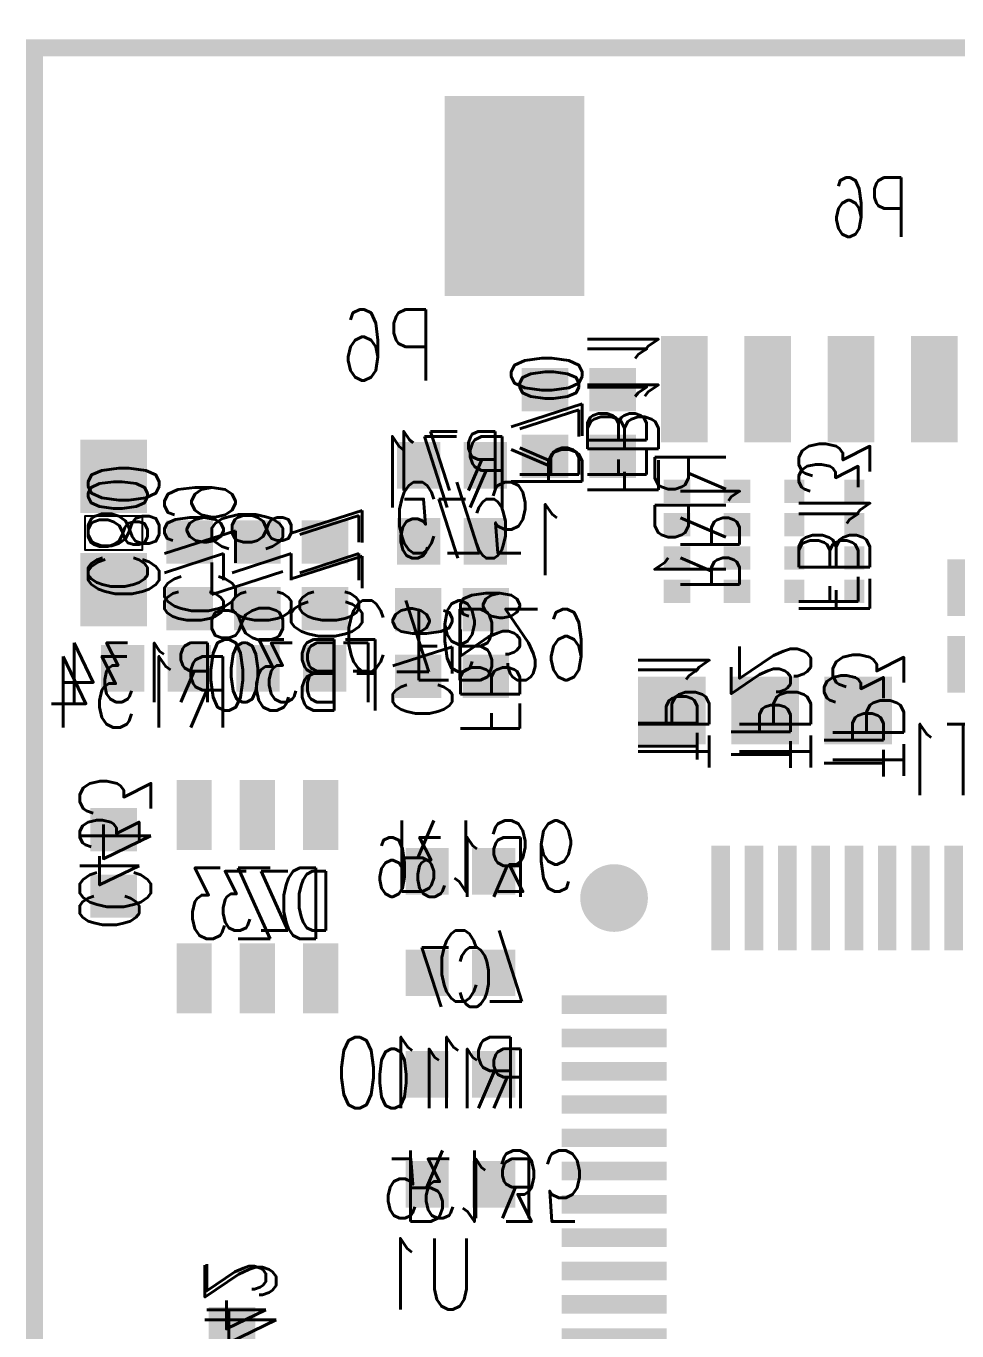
# Model space of a CAD drawing. Extents: x -31.8 to 29.1, y -21.3 to 21.3.
# Drawn here: x -29.13 to -15.15, y 1.74 to 21.32 of the extents above; entities that cross this region are included whole.
import ezdxf

# ---------------------------------------------------------------- set-up
doc = ezdxf.new("R2010")
doc.units = 0
doc.header["$MEASUREMENT"] = 0
doc.linetypes.add('KEEPOUT_00010000$0', pattern=[2, 1, 1])
doc.layers.get('0').update_dxf_attribs({"linetype": 'CONTINUOUS'})
for name, color, linetype in [('BOARD_OUTLINE_00', 5, 'CONTINUOUS'), ('DRIL_NPLTE_THRU_01', 3, 'CONTINUOUS'), ('DRIL_NPLTE_THRU_02', 112, 'CONTINUOUS'), ('DRIL_NPLTE_THRU_03', 2, 'CONTINUOUS'), ('DRIL_NPLTE_THRU_04', 4, 'CONTINUOUS'), ('DRIL_NPLTE_THRU_05', 171, 'CONTINUOUS'), ('DRIL_NPLTE_THRU_06', 1, 'CONTINUOUS'), ('KEEPOUT_01', 136, 'CONTINUOUS'), ('PADS_BOT', 1, 'CONTINUOUS'), ('PADS_INNER', 3, 'CONTINUOUS'), ('PADS_TOP', 3, 'CONTINUOUS'), ('PART_NAME_06', 183, 'CONTINUOUS'), ('PART_NAME_12', 150, 'CONTINUOUS'), ('TEXT_25', 67, 'CONTINUOUS')]:
    doc.layers.add(name, color=color, linetype=linetype)
doc.styles.add('W0$1524', font='simplex', dxfattribs={"width": 0.75})
doc.styles.add('W0$2032', font='simplex', dxfattribs={"width": 0.75})

# ---------------------------------------------------------------- blocks, each defined once
blk = doc.blocks.new('SMOOTH_0$254')
at = {"const_width": 0.127}
blk.add_lwpolyline([(-0.0635, 0, 1), (0.0635, 0, 1)], format="xyb", close=True, dxfattribs=at)
blk = doc.blocks.new('BOARD_1')
at = {"layer": 'BOARD_OUTLINE_00', "const_width": 0.254}
blk.add_lwpolyline([(0, 0), (58, 0), (58, 42), (0, 42)], close=True, dxfattribs=at)
at = {"layer": 'BOARD_OUTLINE_00'}
blk.add_blockref('SMOOTH_0$254', (0, 42), dxfattribs=at)
blk = doc.blocks.new('DRIL_HOLE_0')
blk.add_lwpolyline([(0, 0, 1), (0, 0, 1)], format="xyb", close=True)
blk = doc.blocks.new('PAD_0')
blk.add_lwpolyline([(0, 0, 1), (0, 0, 1)], format="xyb", close=True)
blk = doc.blocks.new('PAD_5')
at = {"const_width": 0.53}
blk.add_lwpolyline([(-0.525, 0), (0.525, 0)], dxfattribs=at)
blk = doc.blocks.new('STK_BOT_11')
at = {"layer": 'DRIL_NPLTE_THRU_01'}
blk.add_blockref('DRIL_HOLE_0', (0, 0), dxfattribs=at)
at = {"layer": 'DRIL_NPLTE_THRU_02'}
blk.add_blockref('DRIL_HOLE_0', (0, 0), dxfattribs=at)
at = {"layer": 'DRIL_NPLTE_THRU_03'}
blk.add_blockref('DRIL_HOLE_0', (0, 0), dxfattribs=at)
at = {"layer": 'DRIL_NPLTE_THRU_04'}
blk.add_blockref('DRIL_HOLE_0', (0, 0), dxfattribs=at)
at = {"layer": 'DRIL_NPLTE_THRU_05'}
blk.add_blockref('DRIL_HOLE_0', (0, 0), dxfattribs=at)
at = {"layer": 'DRIL_NPLTE_THRU_06'}
blk.add_blockref('DRIL_HOLE_0', (0, 0), dxfattribs=at)
at = {"layer": 'PADS_BOT', "rotation": 90}
blk.add_blockref('PAD_5', (0, 0), dxfattribs=at)
at = {"layer": 'PADS_INNER'}
blk.add_blockref('PAD_0', (0, 0), dxfattribs=at)
at = {"layer": 'PADS_TOP'}
blk.add_blockref('PAD_0', (0, 0), dxfattribs=at)
blk = doc.blocks.new('SYM_BOT_10')
for p in [(-0.95, 1.225), (0, 1.225), (0.95, 1.225), (-0.95, -1.225), (0, -1.225), (0.95, -1.225)]:
    blk.add_blockref('STK_BOT_11', p)
blk = doc.blocks.new('PART_BOT_24')
blk.add_blockref('SYM_BOT_10', (0, 0))
at = {"layer": 'PART_NAME_06', "style": 'W0$2032', "width": 0.75}
blk.add_text('DZ3', height=1.0668, dxfattribs=at).set_placement((-1.016, -0.635))
at = {"layer": 'PART_NAME_12', "style": 'W0$1524', "width": 0.75}
blk.add_text('DZ3', height=0.889, dxfattribs=at).set_placement((-1.143, -0.508))
blk = doc.blocks.new('PAD_13')
at = {"const_width": 1.016}
blk.add_lwpolyline([(-0.508, 0), (0.508, 0)], dxfattribs=at)
blk = doc.blocks.new('STK_BOT_24')
at = {"layer": 'DRIL_NPLTE_THRU_01'}
blk.add_blockref('DRIL_HOLE_0', (0, 0), dxfattribs=at)
at = {"layer": 'DRIL_NPLTE_THRU_02'}
blk.add_blockref('DRIL_HOLE_0', (0, 0), dxfattribs=at)
at = {"layer": 'DRIL_NPLTE_THRU_03'}
blk.add_blockref('DRIL_HOLE_0', (0, 0), dxfattribs=at)
at = {"layer": 'DRIL_NPLTE_THRU_04'}
blk.add_blockref('DRIL_HOLE_0', (0, 0), dxfattribs=at)
at = {"layer": 'DRIL_NPLTE_THRU_05'}
blk.add_blockref('DRIL_HOLE_0', (0, 0), dxfattribs=at)
at = {"layer": 'DRIL_NPLTE_THRU_06'}
blk.add_blockref('DRIL_HOLE_0', (0, 0), dxfattribs=at)
at = {"layer": 'PADS_BOT'}
blk.add_blockref('PAD_13', (0, 0), dxfattribs=at)
at = {"layer": 'PADS_INNER'}
blk.add_blockref('PAD_0', (0, 0), dxfattribs=at)
at = {"layer": 'PADS_TOP'}
blk.add_blockref('PAD_0', (0, 0), dxfattribs=at)
blk = doc.blocks.new('SYM_BOT_22')
blk.add_blockref('STK_BOT_24', (0, 0))
blk = doc.blocks.new('PART_BOT_49')
blk.add_blockref('SYM_BOT_22', (0, 0))
at = {"layer": 'PART_NAME_06', "style": 'W0$2032', "width": 0.75}
blk.add_text('TP1', height=1.0668, rotation=90, dxfattribs=at).set_placement((0.508, -0.889))
at = {"layer": 'PART_NAME_12', "style": 'W0$1524', "width": 0.75}
blk.add_text('TP1', height=0.889, rotation=90, dxfattribs=at).set_placement((0.508, -0.762))
blk = doc.blocks.new('PART_BOT_50')
blk.add_blockref('SYM_BOT_22', (0, 0))
at = {"layer": 'PART_NAME_06', "style": 'W0$2032', "width": 0.75}
blk.add_text('TP2', height=1.0668, rotation=90, dxfattribs=at).set_placement((0.381, -0.889))
at = {"layer": 'PART_NAME_12', "style": 'W0$1524', "width": 0.75}
blk.add_text('TP2', height=0.889, rotation=90, dxfattribs=at).set_placement((0.508, -0.889))
blk = doc.blocks.new('PART_BOT_51')
blk.add_blockref('SYM_BOT_22', (0, 0))
at = {"layer": 'PART_NAME_06', "style": 'W0$2032', "width": 0.75}
blk.add_text('TP3', height=1.0668, rotation=90, dxfattribs=at).set_placement((0.381, -1.016))
at = {"layer": 'PART_NAME_12', "style": 'W0$1524', "width": 0.75}
blk.add_text('TP3', height=0.889, rotation=90, dxfattribs=at).set_placement((0.508, -1.016))
blk = doc.blocks.new('PART_BODY_BOT_59')
at = {"layer": 'KEEPOUT_01', "linetype": 'KEEPOUT_00010000$0'}
blk.add_lwpolyline([(-0.4318, 0.254), (0.4318, 0.254), (0.4318, -0.254), (-0.4318, -0.254)], close=True, dxfattribs=at)
blk = doc.blocks.new('PAD_14')
at = {"const_width": 1}
blk.add_lwpolyline([(-0.55, 0), (0.55, 0)], dxfattribs=at)
blk = doc.blocks.new('STK_BOT_6')
at = {"layer": 'DRIL_NPLTE_THRU_01'}
blk.add_blockref('DRIL_HOLE_0', (0, 0), dxfattribs=at)
at = {"layer": 'DRIL_NPLTE_THRU_02'}
blk.add_blockref('DRIL_HOLE_0', (0, 0), dxfattribs=at)
at = {"layer": 'DRIL_NPLTE_THRU_03'}
blk.add_blockref('DRIL_HOLE_0', (0, 0), dxfattribs=at)
at = {"layer": 'DRIL_NPLTE_THRU_04'}
blk.add_blockref('DRIL_HOLE_0', (0, 0), dxfattribs=at)
at = {"layer": 'DRIL_NPLTE_THRU_05'}
blk.add_blockref('DRIL_HOLE_0', (0, 0), dxfattribs=at)
at = {"layer": 'DRIL_NPLTE_THRU_06'}
blk.add_blockref('DRIL_HOLE_0', (0, 0), dxfattribs=at)
at = {"layer": 'PADS_BOT', "rotation": 90}
blk.add_blockref('PAD_14', (0, 0), dxfattribs=at)
at = {"layer": 'PADS_INNER'}
blk.add_blockref('PAD_0', (0, 0), dxfattribs=at)
at = {"layer": 'PADS_TOP'}
blk.add_blockref('PAD_0', (0, 0), dxfattribs=at)
blk = doc.blocks.new('SYM_BOT_4')
for name, p in [('STK_BOT_6', (0, 0.85)), ('STK_BOT_6', (0, -0.85)), ('PART_BODY_BOT_59', (0, 0))]:
    blk.add_blockref(name, p)
blk = doc.blocks.new('PART_BOT_55')
blk.add_blockref('SYM_BOT_4', (0, 0))
at = {"layer": 'PART_NAME_06', "style": 'W0$2032', "width": 0.75}
blk.add_text('C80', height=1.0668, rotation=90, dxfattribs=at).set_placement((0.381, -1.016))
at = {"layer": 'PART_NAME_12', "style": 'W0$1524', "width": 0.75}
blk.add_text('C80', height=0.889, rotation=90, dxfattribs=at).set_placement((0.381, -0.889))
blk = doc.blocks.new('PAD_15')
at = {"const_width": 0.35}
blk.add_lwpolyline([(-0.22, 0), (0.18, 0)], dxfattribs=at)
blk = doc.blocks.new('STK_BOT_74')
at = {"layer": 'DRIL_NPLTE_THRU_01'}
blk.add_blockref('DRIL_HOLE_0', (0, 0), dxfattribs=at)
at = {"layer": 'DRIL_NPLTE_THRU_02'}
blk.add_blockref('DRIL_HOLE_0', (0, 0), dxfattribs=at)
at = {"layer": 'DRIL_NPLTE_THRU_03'}
blk.add_blockref('DRIL_HOLE_0', (0, 0), dxfattribs=at)
at = {"layer": 'DRIL_NPLTE_THRU_04'}
blk.add_blockref('DRIL_HOLE_0', (0, 0), dxfattribs=at)
at = {"layer": 'DRIL_NPLTE_THRU_05'}
blk.add_blockref('DRIL_HOLE_0', (0, 0), dxfattribs=at)
at = {"layer": 'DRIL_NPLTE_THRU_06'}
blk.add_blockref('DRIL_HOLE_0', (0, 0), dxfattribs=at)
at = {"layer": 'PADS_BOT', "rotation": 90}
blk.add_blockref('PAD_15', (0, 0), dxfattribs=at)
at = {"layer": 'PADS_INNER'}
blk.add_blockref('PAD_0', (0, 0), dxfattribs=at)
at = {"layer": 'PADS_TOP'}
blk.add_blockref('PAD_0', (0, 0), dxfattribs=at)
blk = doc.blocks.new('SYM_BOT_23')
for p in [(-0.75, 0.45), (-0.25, 0.45), (0.25, 0.45), (0.75, 0.45), (-0.75, -0.45), (-0.25, -0.45), (0.25, -0.45), (0.75, -0.45)]:
    blk.add_blockref('STK_BOT_74', p)
blk = doc.blocks.new('PART_BOT_57')
blk.add_blockref('SYM_BOT_23', (0, 0))
at = {"layer": 'PART_NAME_06', "style": 'W0$2032', "width": 0.75}
blk.add_text('RR1', height=1.0668, dxfattribs=at).set_placement((-1.4, -0.3))
at = {"layer": 'PART_NAME_12', "style": 'W0$1524', "width": 0.75}
blk.add_text('RR1', height=0.889, rotation=180, dxfattribs=at).set_placement((0.762, 0.381))
blk = doc.blocks.new('PAD_16')
at = {"const_width": 0.3}
blk.add_lwpolyline([(-0.175, 0), (0.175, 0)], dxfattribs=at)
blk = doc.blocks.new('STK_BOT_28')
at = {"layer": 'DRIL_NPLTE_THRU_01'}
blk.add_blockref('DRIL_HOLE_0', (0, 0), dxfattribs=at)
at = {"layer": 'DRIL_NPLTE_THRU_02'}
blk.add_blockref('DRIL_HOLE_0', (0, 0), dxfattribs=at)
at = {"layer": 'DRIL_NPLTE_THRU_03'}
blk.add_blockref('DRIL_HOLE_0', (0, 0), dxfattribs=at)
at = {"layer": 'DRIL_NPLTE_THRU_04'}
blk.add_blockref('DRIL_HOLE_0', (0, 0), dxfattribs=at)
at = {"layer": 'DRIL_NPLTE_THRU_05'}
blk.add_blockref('DRIL_HOLE_0', (0, 0), dxfattribs=at)
at = {"layer": 'DRIL_NPLTE_THRU_06'}
blk.add_blockref('DRIL_HOLE_0', (0, 0), dxfattribs=at)
at = {"layer": 'PADS_BOT'}
blk.add_blockref('PAD_16', (0, 0), dxfattribs=at)
at = {"layer": 'PADS_INNER'}
blk.add_blockref('PAD_0', (0, 0), dxfattribs=at)
at = {"layer": 'PADS_TOP'}
blk.add_blockref('PAD_0', (0, 0), dxfattribs=at)
blk = doc.blocks.new('SYM_BOT_24')
for p in [(-0.75, 0.45), (-0.25, 0.45), (0.25, 0.45), (0.75, 0.45), (-0.75, -0.45), (-0.25, -0.45), (0.25, -0.45), (0.75, -0.45)]:
    blk.add_blockref('STK_BOT_28', p)
blk = doc.blocks.new('PART_BOT_64')
blk.add_blockref('SYM_BOT_24', (0, 0))
at = {"layer": 'PART_NAME_06', "style": 'W0$2032', "width": 0.75}
blk.add_text('FB13', height=1.0668, dxfattribs=at).set_placement((-1.143, -0.381))
at = {"layer": 'PART_NAME_12', "style": 'W0$1524', "width": 0.75}
blk.add_text('FB13', height=0.889, dxfattribs=at).set_placement((-1.016, -0.381))
blk = doc.blocks.new('PAD_6')
at = {"const_width": 0.7}
blk.add_lwpolyline([(-0.8, 0), (0.8, 0)], dxfattribs=at)
blk = doc.blocks.new('STK_BOT_12')
at = {"layer": 'DRIL_NPLTE_THRU_01'}
blk.add_blockref('DRIL_HOLE_0', (0, 0), dxfattribs=at)
at = {"layer": 'DRIL_NPLTE_THRU_02'}
blk.add_blockref('DRIL_HOLE_0', (0, 0), dxfattribs=at)
at = {"layer": 'DRIL_NPLTE_THRU_03'}
blk.add_blockref('DRIL_HOLE_0', (0, 0), dxfattribs=at)
at = {"layer": 'DRIL_NPLTE_THRU_04'}
blk.add_blockref('DRIL_HOLE_0', (0, 0), dxfattribs=at)
at = {"layer": 'DRIL_NPLTE_THRU_05'}
blk.add_blockref('DRIL_HOLE_0', (0, 0), dxfattribs=at)
at = {"layer": 'DRIL_NPLTE_THRU_06'}
blk.add_blockref('DRIL_HOLE_0', (0, 0), dxfattribs=at)
at = {"layer": 'PADS_BOT', "rotation": 90}
blk.add_blockref('PAD_6', (0, 0), dxfattribs=at)
at = {"layer": 'PADS_INNER'}
blk.add_blockref('PAD_0', (0, 0), dxfattribs=at)
at = {"layer": 'PADS_TOP'}
blk.add_blockref('PAD_0', (0, 0), dxfattribs=at)
blk = doc.blocks.new('PAD_7')
at = {"const_width": 2.1}
blk.add_lwpolyline([(-1.5, 0), (1.5, 0)], dxfattribs=at)
blk = doc.blocks.new('STK_BOT_13')
at = {"layer": 'DRIL_NPLTE_THRU_01'}
blk.add_blockref('DRIL_HOLE_0', (0, 0), dxfattribs=at)
at = {"layer": 'DRIL_NPLTE_THRU_02'}
blk.add_blockref('DRIL_HOLE_0', (0, 0), dxfattribs=at)
at = {"layer": 'DRIL_NPLTE_THRU_03'}
blk.add_blockref('DRIL_HOLE_0', (0, 0), dxfattribs=at)
at = {"layer": 'DRIL_NPLTE_THRU_04'}
blk.add_blockref('DRIL_HOLE_0', (0, 0), dxfattribs=at)
at = {"layer": 'DRIL_NPLTE_THRU_05'}
blk.add_blockref('DRIL_HOLE_0', (0, 0), dxfattribs=at)
at = {"layer": 'DRIL_NPLTE_THRU_06'}
blk.add_blockref('DRIL_HOLE_0', (0, 0), dxfattribs=at)
at = {"layer": 'PADS_BOT', "rotation": 90}
blk.add_blockref('PAD_7', (0, 0), dxfattribs=at)
at = {"layer": 'PADS_INNER'}
blk.add_blockref('PAD_0', (0, 0), dxfattribs=at)
at = {"layer": 'PADS_TOP'}
blk.add_blockref('PAD_0', (0, 0), dxfattribs=at)
blk = doc.blocks.new('SYM_BOT_11')
for name, p in [('STK_BOT_12', (-3.75, 0)), ('STK_BOT_12', (-2.5, 0)), ('STK_BOT_12', (-1.25, 0)), ('STK_BOT_12', (0, 0)), ('STK_BOT_12', (1.25, 0)), ('STK_BOT_12', (2.5, 0)), ('STK_BOT_12', (3.75, 0)), ('STK_BOT_13', (-6.3, -2.9)), ('STK_BOT_13', (6.3, -2.9))]:
    blk.add_blockref(name, p)
blk = doc.blocks.new('PART_BOT_71')
blk.add_blockref('SYM_BOT_11', (0, 0))
at = {"layer": 'PART_NAME_06', "style": 'W0$2032', "width": 0.75}
blk.add_text('P6', height=1.0668, rotation=180, dxfattribs=at).set_placement((-7.493, -0.127))
at = {"layer": 'PART_NAME_12', "style": 'W0$1524', "width": 0.75}
blk.add_text('P6', height=0.889, rotation=180, dxfattribs=at).set_placement((-0.381, -2.286))
blk = doc.blocks.new('PAD_17')
at = {"const_width": 0.65}
blk.add_lwpolyline([(-0.35, 0), (0.35, 0)], dxfattribs=at)
blk = doc.blocks.new('STK_BOT_31')
at = {"layer": 'DRIL_NPLTE_THRU_01'}
blk.add_blockref('DRIL_HOLE_0', (0, 0), dxfattribs=at)
at = {"layer": 'DRIL_NPLTE_THRU_02'}
blk.add_blockref('DRIL_HOLE_0', (0, 0), dxfattribs=at)
at = {"layer": 'DRIL_NPLTE_THRU_03'}
blk.add_blockref('DRIL_HOLE_0', (0, 0), dxfattribs=at)
at = {"layer": 'DRIL_NPLTE_THRU_04'}
blk.add_blockref('DRIL_HOLE_0', (0, 0), dxfattribs=at)
at = {"layer": 'DRIL_NPLTE_THRU_05'}
blk.add_blockref('DRIL_HOLE_0', (0, 0), dxfattribs=at)
at = {"layer": 'DRIL_NPLTE_THRU_06'}
blk.add_blockref('DRIL_HOLE_0', (0, 0), dxfattribs=at)
at = {"layer": 'PADS_BOT', "rotation": 90}
blk.add_blockref('PAD_17', (0, 0), dxfattribs=at)
at = {"layer": 'PADS_INNER'}
blk.add_blockref('PAD_0', (0, 0), dxfattribs=at)
at = {"layer": 'PADS_TOP'}
blk.add_blockref('PAD_0', (0, 0), dxfattribs=at)
blk = doc.blocks.new('SYM_BOT_25')
for p in [(-0.5, 0), (0.5, 0)]:
    blk.add_blockref('STK_BOT_31', p)
blk = doc.blocks.new('PART_BOT_75')
blk.add_blockref('SYM_BOT_25', (0, 0))
at = {"layer": 'PART_NAME_06', "style": 'W0$2032', "width": 0.75}
blk.add_text('R71', height=1.0668, dxfattribs=at).set_placement((-0.889, -0.635))
at = {"layer": 'PART_NAME_12', "style": 'W0$1524', "width": 0.75}
blk.add_text('R71', height=0.889, dxfattribs=at).set_placement((-0.762, -0.381))
blk = doc.blocks.new('PART_BOT_98')
blk.add_blockref('SYM_BOT_25', (0, 0))
at = {"layer": 'PART_NAME_06', "style": 'W0$2032', "width": 0.75}
blk.add_text('C43', height=1.0668, rotation=180, dxfattribs=at).set_placement((0.762, 0.508))
at = {"layer": 'PART_NAME_12', "style": 'W0$1524', "width": 0.75}
blk.add_text('C43', height=0.889, rotation=180, dxfattribs=at).set_placement((1.016, 0.508))
blk = doc.blocks.new('PART_BOT_116')
blk.add_blockref('SYM_BOT_25', (0, 0))
at = {"layer": 'PART_NAME_06', "style": 'W0$2032', "width": 0.75}
blk.add_text('C7', height=1.0668, rotation=180, dxfattribs=at).set_placement((0.381, 0.635))
at = {"layer": 'PART_NAME_12', "style": 'W0$1524', "width": 0.75}
blk.add_text('C7', height=0.889, dxfattribs=at).set_placement((-0.508, -0.508))
blk = doc.blocks.new('PART_BOT_120')
blk.add_blockref('SYM_BOT_25', (0, 0))
at = {"layer": 'PART_NAME_06', "style": 'W0$2032', "width": 0.75}
blk.add_text('C75', height=1.0668, dxfattribs=at).set_placement((-0.889, -0.889))
at = {"layer": 'PART_NAME_12', "style": 'W0$1524', "width": 0.75}
blk.add_text('C75', height=0.889, rotation=180, dxfattribs=at).set_placement((0.889, 0.254))
blk = doc.blocks.new('PART_BOT_121')
blk.add_blockref('SYM_BOT_25', (0, 0))
at = {"layer": 'PART_NAME_06', "style": 'W0$2032', "width": 0.75}
blk.add_text('C76', height=1.0668, rotation=90, dxfattribs=at).set_placement((0.635, -1.143))
at = {"layer": 'PART_NAME_12', "style": 'W0$1524', "width": 0.75}
blk.add_text('C76', height=0.889, dxfattribs=at).set_placement((-1.143, -0.381))
blk = doc.blocks.new('PART_BOT_122')
blk.add_blockref('SYM_BOT_25', (0, 0))
at = {"layer": 'PART_NAME_06', "style": 'W0$2032', "width": 0.75}
blk.add_text('C77', height=1.0668, dxfattribs=at).set_placement((-1.016, -0.508))
at = {"layer": 'PART_NAME_12', "style": 'W0$1524', "width": 0.75}
blk.add_text('C77', height=0.889, dxfattribs=at).set_placement((-0.762, -0.381))
blk = doc.blocks.new('PART_BOT_123')
blk.add_blockref('SYM_BOT_25', (0, 0))
at = {"layer": 'PART_NAME_06', "style": 'W0$2032', "width": 0.75}
blk.add_text('C78', height=1.0668, dxfattribs=at).set_placement((-1.016, -0.381))
at = {"layer": 'PART_NAME_12', "style": 'W0$1524', "width": 0.75}
blk.add_text('C78', height=0.889, rotation=180, dxfattribs=at).set_placement((0.762, 0.381))
blk = doc.blocks.new('PART_BOT_127')
blk.add_blockref('SYM_BOT_25', (0, 0))
at = {"layer": 'PART_NAME_06', "style": 'W0$2032', "width": 0.75}
blk.add_text('FB11', height=1.0668, rotation=180, dxfattribs=at).set_placement((1.143, 0.381))
at = {"layer": 'PART_NAME_12', "style": 'W0$1524', "width": 0.75}
blk.add_text('FB11', height=0.889, rotation=180, dxfattribs=at).set_placement((0.889, 0.381))
blk = doc.blocks.new('PART_BOT_140')
blk.add_blockref('SYM_BOT_25', (0, 0))
at = {"layer": 'PART_NAME_06', "style": 'W0$2032', "width": 0.75}
blk.add_text('FB29', height=1.0668, rotation=90, dxfattribs=at).set_placement((0.508, -1.143))
at = {"layer": 'PART_NAME_12', "style": 'W0$1524', "width": 0.75}
blk.add_text('FB29', height=0.889, dxfattribs=at).set_placement((-1.397, -0.381))
blk = doc.blocks.new('PART_BOT_142')
blk.add_blockref('SYM_BOT_25', (0, 0))
at = {"layer": 'PART_NAME_06', "style": 'W0$2032', "width": 0.75}
blk.add_text('FB30', height=1.0668, dxfattribs=at).set_placement((-1.397, -0.635))
at = {"layer": 'PART_NAME_12', "style": 'W0$1524', "width": 0.75}
blk.add_text('FB30', height=0.889, dxfattribs=at).set_placement((-1.27, -0.508))
blk = doc.blocks.new('PART_BOT_159')
blk.add_blockref('SYM_BOT_25', (0, 0))
at = {"layer": 'PART_NAME_06', "style": 'W0$2032', "width": 0.75}
blk.add_text('R110', height=1.0668, rotation=180, dxfattribs=at).set_placement((0.889, 0.508))
at = {"layer": 'PART_NAME_12', "style": 'W0$1524', "width": 0.75}
blk.add_text('R110', height=0.889, rotation=180, dxfattribs=at).set_placement((1.016, 0.508))
blk = doc.blocks.new('PART_BOT_183')
blk.add_blockref('SYM_BOT_25', (0, 0))
at = {"layer": 'PART_NAME_06', "style": 'W0$2032', "width": 0.75}
blk.add_text('R134', height=1.0668, dxfattribs=at).set_placement((-1.143, -0.889))
at = {"layer": 'PART_NAME_12', "style": 'W0$1524', "width": 0.75}
blk.add_text('R134', height=0.889, dxfattribs=at).set_placement((-0.889, -0.508))
blk = doc.blocks.new('PART_BOT_246')
blk.add_blockref('SYM_BOT_25', (0, 0))
at = {"layer": 'PART_NAME_06', "style": 'W0$2032', "width": 0.75}
blk.add_text('R70', height=1.0668, dxfattribs=at).set_placement((-1.016, -0.508))
at = {"layer": 'PART_NAME_12', "style": 'W0$1524', "width": 0.75}
blk.add_text('R70', height=0.889, dxfattribs=at).set_placement((-0.889, -0.381))
blk = doc.blocks.new('PART_BOT_288')
blk.add_blockref('SYM_BOT_25', (0, 0))
at = {"layer": 'PART_NAME_06', "style": 'W0$2032', "width": 0.75}
blk.add_text('C79', height=1.0668, rotation=180, dxfattribs=at).set_placement((0.635, 0.381))
at = {"layer": 'PART_NAME_12', "style": 'W0$1524', "width": 0.75}
blk.add_text('C79', height=0.889, rotation=180, dxfattribs=at).set_placement((0.762, 0.381))
blk = doc.blocks.new('PART_BOT_289')
blk.add_blockref('SYM_BOT_25', (0, 0))
at = {"layer": 'PART_NAME_06', "style": 'W0$2032', "width": 0.75}
blk.add_text('R135', height=1.0668, rotation=180, dxfattribs=at).set_placement((0.889, 0.508))
at = {"layer": 'PART_NAME_12', "style": 'W0$1524', "width": 0.75}
blk.add_text('R135', height=0.889, dxfattribs=at).set_placement((-1.143, -0.508))
blk = doc.blocks.new('PART_BOT_290')
blk.add_blockref('SYM_BOT_25', (0, 0))
at = {"layer": 'PART_NAME_06', "style": 'W0$2032', "width": 0.75}
blk.add_text('R136', height=1.0668, rotation=180, dxfattribs=at).set_placement((1.016, 0.762))
at = {"layer": 'PART_NAME_12', "style": 'W0$1524', "width": 0.75}
blk.add_text('R136', height=0.889, dxfattribs=at).set_placement((-1.016, -0.381))
blk = doc.blocks.new('PAD_18')
at = {"const_width": 0.85}
blk.add_lwpolyline([(-0.475, 0), (0.475, 0)], dxfattribs=at)
blk = doc.blocks.new('STK_BOT_33')
at = {"layer": 'DRIL_NPLTE_THRU_01'}
blk.add_blockref('DRIL_HOLE_0', (0, 0), dxfattribs=at)
at = {"layer": 'DRIL_NPLTE_THRU_02'}
blk.add_blockref('DRIL_HOLE_0', (0, 0), dxfattribs=at)
at = {"layer": 'DRIL_NPLTE_THRU_03'}
blk.add_blockref('DRIL_HOLE_0', (0, 0), dxfattribs=at)
at = {"layer": 'DRIL_NPLTE_THRU_04'}
blk.add_blockref('DRIL_HOLE_0', (0, 0), dxfattribs=at)
at = {"layer": 'DRIL_NPLTE_THRU_05'}
blk.add_blockref('DRIL_HOLE_0', (0, 0), dxfattribs=at)
at = {"layer": 'DRIL_NPLTE_THRU_06'}
blk.add_blockref('DRIL_HOLE_0', (0, 0), dxfattribs=at)
at = {"layer": 'PADS_BOT'}
blk.add_blockref('PAD_18', (0, 0), dxfattribs=at)
at = {"layer": 'PADS_INNER'}
blk.add_blockref('PAD_0', (0, 0), dxfattribs=at)
at = {"layer": 'PADS_TOP'}
blk.add_blockref('PAD_0', (0, 0), dxfattribs=at)
blk = doc.blocks.new('SYM_BOT_28')
for p in [(-0.725, 0.575), (0.725, 0.575), (-0.725, -0.575), (0.725, -0.575)]:
    blk.add_blockref('STK_BOT_33', p)
blk = doc.blocks.new('PART_BOT_305')
blk.add_blockref('SYM_BOT_28', (0, 0))
at = {"layer": 'PART_NAME_06', "style": 'W0$2032', "width": 0.75}
blk.add_text('XT1', height=1.0668, rotation=180, dxfattribs=at).set_placement((0, 2.54))
at = {"layer": 'PART_NAME_12', "style": 'W0$1524', "width": 0.75}
blk.add_text('XT1', height=0.889, rotation=180, dxfattribs=at).set_placement((0.635, 0.508))
blk = doc.blocks.new('PAD_19')
at = {"const_width": 0.2794}
blk.add_lwpolyline([(-0.7874, 0), (0.7874, 0)], dxfattribs=at)
blk = doc.blocks.new('STK_BOT_35')
at = {"layer": 'DRIL_NPLTE_THRU_01'}
blk.add_blockref('DRIL_HOLE_0', (0, 0), dxfattribs=at)
at = {"layer": 'DRIL_NPLTE_THRU_02'}
blk.add_blockref('DRIL_HOLE_0', (0, 0), dxfattribs=at)
at = {"layer": 'DRIL_NPLTE_THRU_03'}
blk.add_blockref('DRIL_HOLE_0', (0, 0), dxfattribs=at)
at = {"layer": 'DRIL_NPLTE_THRU_04'}
blk.add_blockref('DRIL_HOLE_0', (0, 0), dxfattribs=at)
at = {"layer": 'DRIL_NPLTE_THRU_05'}
blk.add_blockref('DRIL_HOLE_0', (0, 0), dxfattribs=at)
at = {"layer": 'DRIL_NPLTE_THRU_06'}
blk.add_blockref('DRIL_HOLE_0', (0, 0), dxfattribs=at)
at = {"layer": 'PADS_BOT', "rotation": 90}
blk.add_blockref('PAD_19', (0, 0), dxfattribs=at)
at = {"layer": 'PADS_INNER'}
blk.add_blockref('PAD_0', (0, 0), dxfattribs=at)
at = {"layer": 'PADS_TOP'}
blk.add_blockref('PAD_0', (0, 0), dxfattribs=at)
blk = doc.blocks.new('STK_BOT_34')
at = {"layer": 'DRIL_NPLTE_THRU_01'}
blk.add_blockref('DRIL_HOLE_0', (0, 0), dxfattribs=at)
at = {"layer": 'DRIL_NPLTE_THRU_02'}
blk.add_blockref('DRIL_HOLE_0', (0, 0), dxfattribs=at)
at = {"layer": 'DRIL_NPLTE_THRU_03'}
blk.add_blockref('DRIL_HOLE_0', (0, 0), dxfattribs=at)
at = {"layer": 'DRIL_NPLTE_THRU_04'}
blk.add_blockref('DRIL_HOLE_0', (0, 0), dxfattribs=at)
at = {"layer": 'DRIL_NPLTE_THRU_05'}
blk.add_blockref('DRIL_HOLE_0', (0, 0), dxfattribs=at)
at = {"layer": 'DRIL_NPLTE_THRU_06'}
blk.add_blockref('DRIL_HOLE_0', (0, 0), dxfattribs=at)
at = {"layer": 'PADS_BOT'}
blk.add_blockref('PAD_19', (0, 0), dxfattribs=at)
at = {"layer": 'PADS_INNER'}
blk.add_blockref('PAD_0', (0, 0), dxfattribs=at)
at = {"layer": 'PADS_TOP'}
blk.add_blockref('PAD_0', (0, 0), dxfattribs=at)
blk = doc.blocks.new('PAD_21')
at = {"const_width": 0.508}
blk.add_lwpolyline([(0, -0.254, 1), (0, 0.254, 1)], format="xyb", close=True, dxfattribs=at)
blk = doc.blocks.new('STK_BOT_36')
at = {"layer": 'DRIL_NPLTE_THRU_01'}
blk.add_blockref('DRIL_HOLE_0', (0, 0), dxfattribs=at)
at = {"layer": 'DRIL_NPLTE_THRU_02'}
blk.add_blockref('DRIL_HOLE_0', (0, 0), dxfattribs=at)
at = {"layer": 'DRIL_NPLTE_THRU_03'}
blk.add_blockref('DRIL_HOLE_0', (0, 0), dxfattribs=at)
at = {"layer": 'DRIL_NPLTE_THRU_04'}
blk.add_blockref('DRIL_HOLE_0', (0, 0), dxfattribs=at)
at = {"layer": 'DRIL_NPLTE_THRU_05'}
blk.add_blockref('DRIL_HOLE_0', (0, 0), dxfattribs=at)
at = {"layer": 'DRIL_NPLTE_THRU_06'}
blk.add_blockref('DRIL_HOLE_0', (0, 0), dxfattribs=at)
at = {"layer": 'PADS_BOT'}
blk.add_blockref('PAD_21', (0, 0), dxfattribs=at)
at = {"layer": 'PADS_INNER'}
blk.add_blockref('PAD_0', (0, 0), dxfattribs=at)
at = {"layer": 'PADS_TOP'}
blk.add_blockref('PAD_0', (0, 0), dxfattribs=at)
blk = doc.blocks.new('SYM_BOT_29')
for name, p in [('STK_BOT_35', (-6, 7.6)), ('STK_BOT_35', (-5.5, 7.6)), ('STK_BOT_35', (-5, 7.6)), ('STK_BOT_35', (-4.5, 7.6)), ('STK_BOT_35', (-4, 7.6)), ('STK_BOT_35', (-3.5, 7.6)), ('STK_BOT_35', (-3, 7.6)), ('STK_BOT_35', (-2.5, 7.6)), ('STK_BOT_35', (-2, 7.6)), ('STK_BOT_35', (-1.5, 7.6)), ('STK_BOT_35', (-1, 7.6)), ('STK_BOT_35', (-0.5, 7.6)), ('STK_BOT_35', (0, 7.6)), ('STK_BOT_35', (0.5, 7.6)), ('STK_BOT_35', (1, 7.6)), ('STK_BOT_35', (1.5, 7.6)), ('STK_BOT_35', (2, 7.6)), ('STK_BOT_35', (2.5, 7.6)), ('STK_BOT_35', (3, 7.6)), ('STK_BOT_35', (3.5, 7.6)), ('STK_BOT_35', (4, 7.6)), ('STK_BOT_35', (4.5, 7.6)), ('STK_BOT_35', (5, 7.6)), ('STK_BOT_35', (5.5, 7.6)), ('STK_BOT_35', (6, 7.6)), ('STK_BOT_36', (7.6, 7.6)), ('STK_BOT_34', (-7.6, 6)), ('STK_BOT_34', (7.6, 6)), ('STK_BOT_34', (-7.6, 5.5)), ('STK_BOT_34', (7.6, 5.5)), ('STK_BOT_34', (-7.6, 5)), ('STK_BOT_34', (7.6, 5)), ('STK_BOT_34', (-7.6, 4.5)), ('STK_BOT_34', (7.6, 4.5)), ('STK_BOT_34', (-7.6, 4)), ('STK_BOT_34', (7.6, 4)), ('STK_BOT_34', (-7.6, 3.5)), ('STK_BOT_34', (7.6, 3.5)), ('STK_BOT_34', (-7.6, 3)), ('STK_BOT_34', (7.6, 3)), ('STK_BOT_34', (-7.6, 2.5)), ('STK_BOT_34', (7.6, 2.5)), ('STK_BOT_34', (-7.6, 2)), ('STK_BOT_34', (7.6, 2)), ('STK_BOT_34', (-7.6, 1.5)), ('STK_BOT_34', (7.6, 1.5)), ('STK_BOT_34', (-7.6, 1)), ('STK_BOT_34', (7.6, 1)), ('STK_BOT_34', (-7.6, 0.5)), ('STK_BOT_34', (7.6, 0.5)), ('STK_BOT_34', (-7.6, 0)), ('STK_BOT_34', (7.6, 0)), ('STK_BOT_34', (-7.6, -0.5)), ('STK_BOT_34', (7.6, -0.5)), ('STK_BOT_34', (-7.6, -1)), ('STK_BOT_34', (7.6, -1)), ('STK_BOT_34', (-7.6, -1.5)), ('STK_BOT_34', (7.6, -1.5)), ('STK_BOT_34', (-7.6, -2)), ('STK_BOT_34', (7.6, -2)), ('STK_BOT_34', (-7.6, -2.5)), ('STK_BOT_34', (7.6, -2.5)), ('STK_BOT_34', (-7.6, -3)), ('STK_BOT_34', (7.6, -3)), ('STK_BOT_34', (-7.6, -3.5)), ('STK_BOT_34', (7.6, -3.5)), ('STK_BOT_34', (-7.6, -4)), ('STK_BOT_34', (7.6, -4)), ('STK_BOT_34', (-7.6, -4.5)), ('STK_BOT_34', (7.6, -4.5)), ('STK_BOT_34', (-7.6, -5)), ('STK_BOT_34', (7.6, -5)), ('STK_BOT_34', (-7.6, -5.5)), ('STK_BOT_34', (7.6, -5.5)), ('STK_BOT_34', (-7.6, -6)), ('STK_BOT_34', (7.6, -6)), ('STK_BOT_35', (-6, -7.599934)), ('STK_BOT_35', (-5.5, -7.599934)), ('STK_BOT_35', (-5, -7.599934)), ('STK_BOT_35', (-4.5, -7.599934)), ('STK_BOT_35', (-4, -7.599934)), ('STK_BOT_35', (-3.5, -7.599934)), ('STK_BOT_35', (-3, -7.599934)), ('STK_BOT_35', (-2.5, -7.599934)), ('STK_BOT_35', (-2, -7.599934)), ('STK_BOT_35', (-1.5, -7.599934)), ('STK_BOT_35', (-1, -7.599934)), ('STK_BOT_35', (-0.5, -7.599934)), ('STK_BOT_35', (0, -7.599934)), ('STK_BOT_35', (0.5, -7.599934)), ('STK_BOT_35', (1, -7.599934)), ('STK_BOT_35', (1.5, -7.599934)), ('STK_BOT_35', (2, -7.599934)), ('STK_BOT_35', (2.5, -7.599934)), ('STK_BOT_35', (3, -7.599934)), ('STK_BOT_35', (3.5, -7.599934)), ('STK_BOT_35', (4, -7.599934)), ('STK_BOT_35', (4.5, -7.599934)), ('STK_BOT_35', (5, -7.599934)), ('STK_BOT_35', (5.5, -7.599934)), ('STK_BOT_35', (6, -7.599934)), ('STK_BOT_36', (-7.6, -7.6))]:
    blk.add_blockref(name, p)
blk = doc.blocks.new('PART_BOT_306')
blk.add_blockref('SYM_BOT_29', (0, 0))
at = {"layer": 'PART_NAME_06', "style": 'W0$2032', "width": 0.75}
blk.add_text('U1', height=1.0668, rotation=180, dxfattribs=at).set_placement((-9.677, -1.422))
at = {"layer": 'PART_NAME_12', "style": 'W0$1524', "width": 0.75}
blk.add_text('U1', height=0.889, rotation=180, dxfattribs=at).set_placement((-0.508, 0.254))
blk = doc.blocks.new('PART_BOT_321')
blk.add_blockref('SYM_BOT_25', (0, 0))
at = {"layer": 'PART_NAME_06', "style": 'W0$2032', "width": 0.75}
blk.add_text('R142', height=1.0668, dxfattribs=at).set_placement((-1.2192, -0.4064))
at = {"layer": 'PART_NAME_12', "style": 'W0$1524', "width": 0.75}
blk.add_text('R142', height=0.889, dxfattribs=at).set_placement((-0.762, -0.381))

msp = doc.modelspace()

# ---------------------------------------------------------------- block references
at = {"xscale": -1}
for name, p, rotation in [('PART_BOT_71', (-15.494, 15.875), 180), ('PART_BOT_127', (-20.32, 15.367), 90), ('PART_BOT_246', (-21.336, 15.367), 270), ('PART_BOT_64', (-17.145, 13.589), 270), ('PART_BOT_57', (-18.923, 13.589), 90), ('PART_BOT_288', (-26.67, 13.081), 90), ('PART_BOT_120', (-22.733, 13.589), 180), ('PART_BOT_123', (-25.654, 13.081), 90), ('PART_BOT_122', (-24.638, 13.081), 270), ('PART_BOT_305', (-14.097, 12.319), 180), ('PART_BOT_121', (-23.241, 12.065), 270), ('PART_BOT_140', (-22.225, 12.065), 270), ('PART_BOT_98', (-27.813, 8.763), 90), ('PART_BOT_306', (-12.7, 0.635), 180), ('PART_BOT_159', (-22.606, 5.588), 180), ('PART_BOT_321', (-26.035, 1.27), 270)]:
    msp.add_blockref(name, p, dxfattribs=dict(at, rotation=rotation))
msp.add_blockref('BOARD_1', (-29, -21))
for name, p in [('PART_BOT_55', (-27.813, 13.716)), ('PART_BOT_75', (-22.733, 14.732)), ('PART_BOT_183', (-27.178, 11.684)), ('PART_BOT_142', (-25.146, 11.684)), ('PART_BOT_50', (-18.034, 11.049)), ('PART_BOT_49', (-19.431, 11.049)), ('PART_BOT_51', (-16.637, 11.049)), ('PART_BOT_24', (-25.654, 8.255)), ('PART_BOT_290', (-22.606, 8.636)), ('PART_BOT_116', (-22.606, 7.112)), ('PART_BOT_289', (-22.606, 3.937))]:
    msp.add_blockref(name, p, dxfattribs=at)

# ---------------------------------------------------------------- texts
at = {"layer": 'TEXT_25', "style": 'W0$2032', "text_generation_flag": 2, "width": 0.75}
msp.add_text('1', height=1.0668, dxfattribs=at).set_placement((-20.955, 13.081))

doc.saveas('drawing.dxf')
